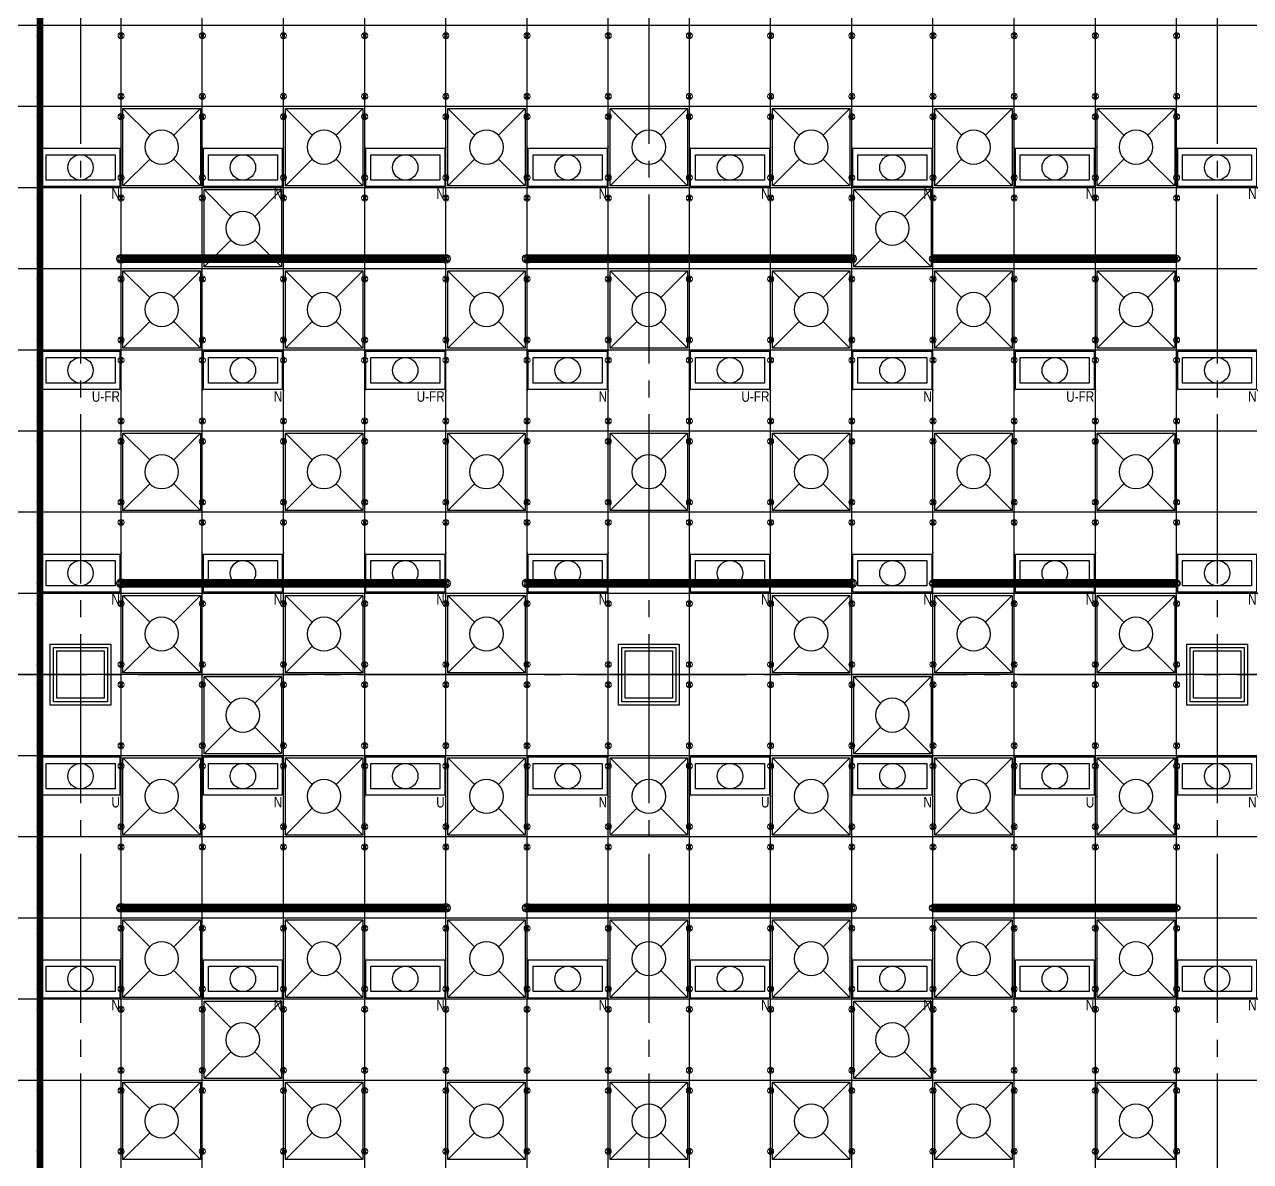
# Model space of a CAD drawing. Extents: x -17313 to 41501, y -1010 to 11880.
# Drawn here: x 15037 to 16849, y 5280 to 6961 of the extents above; entities that cross this region are included whole.
import ezdxf
from ezdxf.enums import TextEntityAlignment as Align

# ---------------------------------------------------------------- set-up
doc = ezdxf.new("R2010")
doc.units = 0
doc.header["$LTSCALE"] = 100
doc.linetypes.add('X-S-FAB-L10$0$COL-CEN-LIN', pattern=[3.25, 2.5, -0.25, 0.25, -0.25])
for name, color, linetype in [('0-xref', 8, 'Continuous'), ('188K-SM-03-F10-ARCH-CEIL-Y2257103$0$K-CEIL-4.2', 8, 'Continuous'), ('188K-SM-03-F10-ARCH-CEIL-Y2257103$0$K-CEIL-4.2-AREA', 8, 'Continuous'), ('188K-SM-03-F10-ARCH-PA-Y2257103$0$K-P1S-4.2-單抗', 53, 'Continuous'), ('188K-SM-06-F10-ELEC-LIGHT-Y2257103$0$E-LIGHT(W)-N', 253, 'Continuous'), ('188K-SM-06-F10-ELEC-LIGHT-Y2257103$0$E-LIGHT(W)-U FR', 253, 'Continuous'), ('188K-SM-06-F10-ELEC-LIGHT-Y2257103$0$E-LIGHT(W)-U XLPE', 253, 'Continuous'), ('188K-SM-06-F10-HVAC-FFU-Y2257103$0$AC-FFU-ULPA', 254, 'Continuous'), ('188K-SM-07-F15-ARCH-CATW-Y2257103$0$K-Divider 上-2.7', 80, 'Continuous'), ('188K-SM-07-F15-ARCH-CATW-Y2257103$0$K-安全母索', 6, 'Continuous'), ('X-S-FAB-L10$0$0-DIM-TXT', 8, 'Continuous'), ('X-S-FAB-L10$0$BLOCK', 8, 'Continuous'), ('X-S-FAB-L10$0$CCL', 8, 'X-S-FAB-L10$0$COL-CEN-LIN'), ('X-S-FAB-L10$0$COL-S', 8, 'Continuous')]:
    doc.layers.add(name, color=color, linetype=linetype)
doc.layers.add('188K-SM-03-F10-ARCH-CEIL-Y2257103$0$K-吊點-標準', color=8, linetype='Continuous', lineweight=9)
doc.layers.add('188K-SM-06-F10-ELEC-LIGHT-Y2257103$0$Defpoints-CAS', color=253, linetype='Continuous', plot=False)
doc.styles.add('188K-SM-06-F10-ELEC-LIGHT-Y2257103$0$Standard', font='arial.ttf')
doc.styles.add('X-S-FAB-L10$0$CHINA', font='simplex.shx', dxfattribs={"width": 0.75, "bigfont": 'chineset.shx'})
doc.styles.add('X-S-FAB-L10$0$Standard', font='', dxfattribs={"width": 0.8})
doc.styles.add('X-S-FAB-L10$0$TG_NOTE_TEXT', font='simplex.shx', dxfattribs={"width": 0.75, "bigfont": 'chineset.shx'})
doc.styles.get('X-S-FAB-L10$0$Standard').set_extended_font_data('Microsoft JhengHei')

# ---------------------------------------------------------------- blocks, each defined once
blk = doc.blocks.new('X-S-FAB-L10$0$FAB2-L05')
at = {"layer": 'X-S-FAB-L10$0$CCL'}
for p, q in [((-11040, 11005), (-11040, 0)), ((-10200, 11005), (-10200, 0)), ((-9360, 11005), (-9360, 0)), ((-26880, 6720), (1210, 6720))]:
    blk.add_line(p, q, dxfattribs=at)
at = {"layer": 'X-S-FAB-L10$0$COL-S'}
for points in [[(-11075, 6755), (-11005, 6755), (-11005, 6685), (-11075, 6685)], [(-10235, 6755), (-10165, 6755), (-10165, 6685), (-10235, 6685)], [(-9395, 6755), (-9325, 6755), (-9325, 6685), (-9395, 6685)]]:
    blk.add_lwpolyline(points, close=True, dxfattribs=at)
blk = doc.blocks.new('X-S-FAB-L10')
at = {"layer": 'X-S-FAB-L10$0$COL-S'}
for p, q in [((15085, 6035), (15155, 6035)), ((15085, 5965), (15085, 6035)), ((15155, 6035), (15155, 5965)), ((15925, 6035), (15995, 6035)), ((15925, 5965), (15925, 6035)), ((15995, 6035), (15995, 5965)), ((16765, 6035), (16835, 6035)), ((16765, 5965), (16765, 6035)), ((16835, 6035), (16835, 5965)), ((15155, 5965), (15085, 5965)), ((15995, 5965), (15925, 5965)), ((16835, 5965), (16765, 5965))]:
    blk.add_line(p, q, dxfattribs=at)
at = {"layer": 'X-S-FAB-L10$0$BLOCK'}
blk.add_blockref('X-S-FAB-L10$0$FAB2-L05', (26160, -720), dxfattribs=at)
at = {"style": 'X-S-FAB-L10$0$TG_NOTE_TEXT', "width": 0.5, "flags": 1}
for p in [(7463.3, 9020), (18268.3, 8649), (11197.8, 4800.2), (16485.8, 4800.2), (25420.3, 2635), (13360, 320, 0), (7463.3, -33.3)]:
    blk.add_attdef('WH', text='', height=20, dxfattribs=at).set_placement(p, align=Align.BOTTOM_LEFT)
at = {"width": 0.5}
for style, p in [('X-S-FAB-L10$0$TG_NOTE_TEXT', (7585, 9020)), ('X-S-FAB-L10$0$TG_NOTE_TEXT', (18390, 8649)), ('X-S-FAB-L10$0$TG_NOTE_TEXT', (11117.5, 4813.5)), ('X-S-FAB-L10$0$TG_NOTE_TEXT', (16607.5, 4813.5)), ('X-S-FAB-L10$0$TG_NOTE_TEXT', (25350, 2635)), ('X-S-FAB-L10$0$Standard', (13129.4, 325, 0)), ('X-S-FAB-L10$0$TG_NOTE_TEXT', (7585, -20))]:
    blk.add_attdef('DESC', text='', height=10, dxfattribs=dict(at, style=style)).set_placement(p, align=Align.BOTTOM_LEFT)
for tag, style, p in [('TYPE', 'X-S-FAB-L10$0$TG_NOTE_TEXT', (7619.3, 9020)), ('NO', 'X-S-FAB-L10$0$TG_NOTE_TEXT', (7650.1, 9020)), ('TYPE', 'X-S-FAB-L10$0$TG_NOTE_TEXT', (18424.2, 8649)), ('NO', 'X-S-FAB-L10$0$TG_NOTE_TEXT', (18455, 8649)), ('NO', 'X-S-FAB-L10$0$TG_NOTE_TEXT', (11088.6, 4813.5)), ('TYPE', 'X-S-FAB-L10$0$TG_NOTE_TEXT', (11151.8, 4813.5)), ('TYPE', 'X-S-FAB-L10$0$TG_NOTE_TEXT', (16641.8, 4813.5)), ('NO', 'X-S-FAB-L10$0$TG_NOTE_TEXT', (16672.6, 4813.5)), ('NO', 'X-S-FAB-L10$0$TG_NOTE_TEXT', (25313, 2635)), ('TYPE', 'X-S-FAB-L10$0$TG_NOTE_TEXT', (25350, 2635)), ('NO', 'X-S-FAB-L10$0$Standard', (13100, 320, 0)), ('TYPE', 'X-S-FAB-L10$0$Standard', (13129.4, 320, 0)), ('TYPE', 'X-S-FAB-L10$0$TG_NOTE_TEXT', (7619.3, -20)), ('NO', 'X-S-FAB-L10$0$TG_NOTE_TEXT', (7650.1, -20))]:
    blk.add_attdef(tag, text='', height=10, dxfattribs=dict(at, style=style)).set_placement(p, align=Align.BOTTOM_RIGHT)
at = {"style": 'X-S-FAB-L10$0$TG_NOTE_TEXT', "width": 0.5, "flags": 1}
for rotation, p in [(180, (43, 7480)), (180, (943, 7480)), (90, (24310, 3717.8)), (270, (17080, 1711.7))]:
    blk.add_attdef('WH', text='', height=20, rotation=rotation, dxfattribs=at).set_placement(p, align=Align.BOTTOM_LEFT)
at = {"width": 0.5}
for rotation, style, p in [(180, 'X-S-FAB-L10$0$Standard', (317.6, 7480)), (180, 'X-S-FAB-L10$0$Standard', (1217.6, 7480)), (90, 'X-S-FAB-L10$0$TG_NOTE_TEXT', (24310, 3647.5)), (270, 'X-S-FAB-L10$0$TG_NOTE_TEXT', (17080, 1605))]:
    blk.add_attdef('DESC', text='', height=10, rotation=rotation, dxfattribs=dict(at, style=style)).set_placement(p, align=Align.BOTTOM_LEFT)
for tag, rotation, style, p in [('TYPE', 180, 'X-S-FAB-L10$0$Standard', (317.6, 7480)), ('NO', 180, 'X-S-FAB-L10$0$Standard', (347, 7480)), ('TYPE', 180, 'X-S-FAB-L10$0$Standard', (1217.6, 7480)), ('NO', 180, 'X-S-FAB-L10$0$Standard', (1247, 7480)), ('TYPE', 90, 'X-S-FAB-L10$0$TG_NOTE_TEXT', (24310, 3647.5)), ('NO', 90, 'X-S-FAB-L10$0$TG_NOTE_TEXT', (24310, 3610.5)), ('TYPE', 270, 'X-S-FAB-L10$0$TG_NOTE_TEXT', (17080, 1605)), ('NO', 270, 'X-S-FAB-L10$0$TG_NOTE_TEXT', (17080, 1573))]:
    blk.add_attdef(tag, text='', height=10, rotation=rotation, dxfattribs=dict(at, style=style)).set_placement(p, align=Align.BOTTOM_RIGHT)
at = {"layer": 'X-S-FAB-L10$0$0-DIM-TXT', "style": 'X-S-FAB-L10$0$CHINA', "width": 0.75}
for p in [(667.4, 7855.1, -2689.4), (22627.4, 6728.8), (25644.7, 6728.8), (24778.8, 5569.1), (1118.3, 4980), (417.8, 4594.6), (23874.8, 4355), (22927.4, 4330.1), (23749.9, 3901.4), (417.8, 3765.2), (1118.3, 3730), (417.8, 3115.8), (536.9, 2227.8), (16909, 1782.7), (888.4, 880.5), (16977.4, 750), (18878.8, 750), (25641.2, 553.2), (21364, 526.9)]:
    blk.add_attdef('HIG', text='', height=80, dxfattribs=at).set_placement(p, align=Align.MIDDLE_LEFT)
blk = doc.blocks.new('188K-SM-03-F10-ARCH-CEIL-Y2257103$0$A$C2CA95053')
h = blk.add_hatch(color=256)
edge = h.paths.add_edge_path()
edge.add_arc((0, 0), 0.5, 0, 360)
for p, q in [((3.2, 3.2), (-3.2, -3.2)), ((3.2, -3.2), (-3.2, 3.2))]:
    blk.add_line(p, q)
blk.add_lwpolyline([(-1.6, 2.5), (-1.6, -2.5), (1.6, -2.5), (1.6, 2.5)], close=True)
for radius in [4.5, 0.5]:
    blk.add_circle((0, 0), radius)
blk = doc.blocks.new('188K-SM-03-F10-ARCH-CEIL-Y2257103$0$天花板吊點-附調整片 - 3_8_螺桿吊架 100 mm 高調整片-V1-1FL')
blk.add_blockref('188K-SM-03-F10-ARCH-CEIL-Y2257103$0$A$C2CA95053', (0, 0))
blk = doc.blocks.new('188K-SM-03-F10-ARCH-CEIL-Y2257103')
at = {"layer": '188K-SM-03-F10-ARCH-CEIL-Y2257103$0$K-CEIL-4.2'}
for p, q in [((15060, 312.7), (15060, 8632.2)), ((15180, 312.7), (15180, 8632.2)), ((15300, 312.7), (15300, 8632.2)), ((15420, 312.7), (15420, 8632.2)), ((15540, 312.7), (15540, 8632.2)), ((15660, 312.7), (15660, 8632.2)), ((15780, 312.7), (15780, 8632.2)), ((15900, 312.7), (15900, 8632.2)), ((16020, 4843.5), (16020, 8632.2)), ((16140, 4843.5), (16140, 8632.2)), ((16260, 4843.5), (16260, 8632.2)), ((16380, 4843.5), (16380, 8632.2)), ((16500, 4843.5), (16500, 8632.2)), ((16620, 4843.5), (16620, 8632.2)), ((16740, 312.7), (16740, 8632.2)), ((21180, 6960), (1847.7, 6960)), ((21180, 6840), (1847.7, 6840)), ((21180, 6720), (1847.7, 6720)), ((21180, 6600), (1847.7, 6600)), ((21180, 6480), (1847.7, 6480)), ((21180, 6360), (1847.7, 6360)), ((21180, 6240), (1847.7, 6240)), ((21181.7, 6120), (1847.7, 6120)), ((21180, 6000), (1847.7, 6000)), ((24297.2, 5880), (1847.7, 5880)), ((24297.2, 5760), (1847.7, 5760)), ((24297.2, 5640), (1847.7, 5640)), ((23572.2, 5520), (1847.7, 5520)), ((23572.2, 5400), (1847.7, 5400))]:
    blk.add_line(p, q, dxfattribs=at)
at = {"layer": '188K-SM-03-F10-ARCH-CEIL-Y2257103$0$K-CEIL-4.2-AREA'}
for points in [[(15085, 6035), (15155, 6035), (15155, 5965), (15085, 5965)], [(15925, 6035), (15995, 6035), (15995, 5965), (15925, 5965)], [(16765, 6035), (16835, 6035), (16835, 5965), (16765, 5965)]]:
    blk.add_lwpolyline(points, close=True, dxfattribs=at)
at = {"layer": '188K-SM-03-F10-ARCH-CEIL-Y2257103$0$K-吊點-標準', "color": 170, "lineweight": 18, "rotation": 179.9999999999997}
for p in [(15060, 6945), (15180, 6945), (15300, 6945), (15420, 6945), (15540, 6945), (15660, 6945), (15780, 6945), (15900, 6945), (16020, 6945), (16140, 6945), (16260, 6945), (16380, 6945), (16500, 6945), (16620, 6945), (16740, 6945), (15060, 6855), (15180, 6855), (15300, 6855), (15420, 6855), (15540, 6855), (15660, 6855), (15780, 6855), (15900, 6855), (16020, 6855), (16140, 6855), (16260, 6855), (16380, 6855), (16500, 6855), (16620, 6855), (16740, 6855), (15060, 6825), (15180, 6825), (15300, 6825), (15420, 6825), (15540, 6825), (15660, 6825), (15780, 6825), (15900, 6825), (16020, 6825), (16140, 6825), (16260, 6825), (16380, 6825), (16500, 6825), (16620, 6825), (16740, 6825), (15060, 6735), (15180, 6735), (15300, 6735), (15420, 6735), (15540, 6735), (15660, 6735), (15780, 6735), (15900, 6735), (16020, 6735), (16140, 6735), (16260, 6735), (16380, 6735), (16500, 6735), (16620, 6735), (16740, 6735), (15060, 6705), (15180, 6705), (15300, 6705), (15420, 6705), (15540, 6705), (15660, 6705), (15780, 6705), (15900, 6705), (16020, 6705), (16140, 6705), (16260, 6705), (16380, 6705), (16500, 6705), (16620, 6705), (16740, 6705), (15060, 6615), (15180, 6615), (15300, 6615), (15420, 6615), (15540, 6615), (15660, 6615), (15780, 6615), (15900, 6615), (16020, 6615), (16140, 6615), (16260, 6615), (16380, 6615), (16500, 6615), (16620, 6615), (16740, 6615), (15060, 6585), (15180, 6585), (15300, 6585), (15420, 6585), (15540, 6585), (15660, 6585), (15780, 6585), (15900, 6585), (16020, 6585), (16140, 6585), (16260, 6585), (16380, 6585), (16500, 6585), (16620, 6585), (16740, 6585), (15060, 6495), (15180, 6495), (15300, 6495), (15420, 6495), (15540, 6495), (15660, 6495), (15780, 6495), (15900, 6495), (16020, 6495), (16140, 6495), (16260, 6495), (16380, 6495), (16500, 6495), (16620, 6495), (16740, 6495), (15060, 6465), (15180, 6465), (15300, 6465), (15420, 6465), (15540, 6465), (15660, 6465), (15780, 6465), (15900, 6465), (16020, 6465), (16140, 6465), (16260, 6465), (16380, 6465), (16500, 6465), (16620, 6465), (16740, 6465), (15060, 6375), (15180, 6375), (15300, 6375), (15420, 6375), (15540, 6375), (15660, 6375), (15780, 6375), (15900, 6375), (16020, 6375), (16140, 6375), (16260, 6375), (16380, 6375), (16500, 6375), (16620, 6375), (16740, 6375), (15060, 6345), (15180, 6345), (15300, 6345), (15420, 6345), (15540, 6345), (15660, 6345), (15780, 6345), (15900, 6345), (16020, 6345), (16140, 6345), (16260, 6345), (16380, 6345), (16500, 6345), (16620, 6345), (16740, 6345), (15060, 6255), (15180, 6255), (15300, 6255), (15420, 6255), (15540, 6255), (15660, 6255), (15780, 6255), (15900, 6255), (16020, 6255), (16140, 6255), (16260, 6255), (16380, 6255), (16500, 6255), (16620, 6255), (16740, 6255), (15060, 6225), (15180, 6225), (15300, 6225), (15420, 6225), (15540, 6225), (15660, 6225), (15780, 6225), (15900, 6225), (16020, 6225), (16140, 6225), (16260, 6225), (16380, 6225), (16500, 6225), (16620, 6225), (16740, 6225), (15060, 6135), (15180, 6135), (15300, 6135), (15420, 6135), (15540, 6135), (15660, 6135), (15780, 6135), (15900, 6135), (16020, 6135), (16140, 6135), (16260, 6135), (16380, 6135), (16500, 6135), (16620, 6135), (16740, 6135), (15060, 6105), (15180, 6105), (15300, 6105), (15420, 6105), (15540, 6105), (15660, 6105), (15780, 6105), (15900, 6105), (16020, 6105), (16140, 6105), (16260, 6105), (16380, 6105), (16500, 6105), (16620, 6105), (16740, 6105), (15060, 6015), (15180, 6015), (15300, 6015), (15420, 6015), (15540, 6015), (15660, 6015), (15780, 6015), (15900, 6015), (16020, 6015), (16140, 6015), (16260, 6015), (16380, 6015), (16500, 6015), (16620, 6015), (16740, 6015), (15060, 5985), (15180, 5985), (15300, 5985), (15420, 5985), (15540, 5985), (15660, 5985), (15780, 5985), (15900, 5985), (16020, 5985), (16140, 5985), (16260, 5985), (16380, 5985), (16500, 5985), (16620, 5985), (16740, 5985), (15060, 5895), (15180, 5895), (15300, 5895), (15420, 5895), (15540, 5895), (15660, 5895), (15780, 5895), (15900, 5895), (16020, 5895), (16140, 5895), (16260, 5895), (16380, 5895), (16500, 5895), (16620, 5895), (16740, 5895), (15060, 5865), (15180, 5865), (15300, 5865), (15420, 5865), (15540, 5865), (15660, 5865), (15780, 5865), (15900, 5865), (16020, 5865), (16140, 5865), (16260, 5865), (16380, 5865), (16500, 5865), (16620, 5865), (16740, 5865), (15060, 5775), (15180, 5775), (15300, 5775), (15420, 5775), (15540, 5775), (15660, 5775), (15780, 5775), (15900, 5775), (16020, 5775), (16140, 5775), (16260, 5775), (16380, 5775), (16500, 5775), (16620, 5775), (16740, 5775), (15060, 5745), (15180, 5745), (15300, 5745), (15420, 5745), (15540, 5745), (15660, 5745), (15780, 5745), (15900, 5745), (16020, 5745), (16140, 5745), (16260, 5745), (16380, 5745), (16500, 5745), (16620, 5745), (16740, 5745), (15060, 5655), (15180, 5655), (15300, 5655), (15420, 5655), (15540, 5655), (15660, 5655), (15780, 5655), (15900, 5655), (16020, 5655), (16140, 5655), (16260, 5655), (16380, 5655), (16500, 5655), (16620, 5655), (16740, 5655), (15060, 5625), (15180, 5625), (15300, 5625), (15420, 5625), (15540, 5625), (15660, 5625), (15780, 5625), (15900, 5625), (16020, 5625), (16140, 5625), (16260, 5625), (16380, 5625), (16500, 5625), (16620, 5625), (16740, 5625), (15060, 5535), (15180, 5535), (15300, 5535), (15420, 5535), (15540, 5535), (15660, 5535), (15780, 5535), (15900, 5535), (16020, 5535), (16140, 5535), (16260, 5535), (16380, 5535), (16500, 5535), (16620, 5535), (16740, 5535), (15060, 5505), (15180, 5505), (15300, 5505), (15420, 5505), (15540, 5505), (15660, 5505), (15780, 5505), (15900, 5505), (16020, 5505), (16140, 5505), (16260, 5505), (16380, 5505), (16500, 5505), (16620, 5505), (16740, 5505), (15060, 5415), (15180, 5415), (15300, 5415), (15420, 5415), (15540, 5415), (15660, 5415), (15780, 5415), (15900, 5415), (16020, 5415), (16140, 5415), (16260, 5415), (16380, 5415), (16500, 5415), (16620, 5415), (16740, 5415), (15060, 5385), (15180, 5385), (15300, 5385), (15420, 5385), (15540, 5385), (15660, 5385), (15780, 5385), (15900, 5385), (16020, 5385), (16140, 5385), (16260, 5385), (16380, 5385), (16500, 5385), (16620, 5385), (16740, 5385), (15060, 5295), (15180, 5295), (15300, 5295), (15420, 5295), (15540, 5295), (15660, 5295), (15780, 5295), (15900, 5295), (16020, 5295), (16140, 5295), (16260, 5295), (16380, 5295), (16500, 5295), (16620, 5295), (16740, 5295)]:
    blk.add_blockref('188K-SM-03-F10-ARCH-CEIL-Y2257103$0$天花板吊點-附調整片 - 3_8_螺桿吊架 100 mm 高調整片-V1-1FL', p, dxfattribs=at)
blk = doc.blocks.new('188K-SM-06-F10-HVAC-FFU-Y2257103$0$H-FU-U-12x12')
for p, q in [((423, 777), (28, 1172)), ((777, 777), (1172, 1172)), ((28, 28), (423, 423)), ((1172, 28), (777, 423))]:
    blk.add_line(p, q)
blk.add_lwpolyline([(1172, 28), (1172, 1172), (28, 1172), (28, 28)], close=True)
blk.add_circle((600, 600), 250)
blk = doc.blocks.new('188K-SM-06-F10-HVAC-FFU-Y2257103')
at = {"layer": '188K-SM-06-F10-HVAC-FFU-Y2257103$0$AC-FFU-ULPA', "xscale": -0.09999999999999432, "yscale": 0.09999999999999432, "zscale": 0.09999999999999432}
for p in [(15300, 6720), (15540, 6720), (15780, 6720), (16020, 6720), (16260, 6720), (16500, 6720), (16740, 6720), (15420, 6600), (16380, 6600), (15300, 6480), (15540, 6480), (15780, 6480), (16020, 6480), (16260, 6480), (16500, 6480), (16740, 6480), (15300, 6240), (15540, 6240), (15780, 6240), (16020, 6240), (16260, 6240), (16500, 6240), (16740, 6240), (15300, 6000), (15540, 6000), (15780, 6000), (16260, 6000), (16500, 6000), (16740, 6000), (15420, 5880), (16380, 5880), (15300, 5760), (15540, 5760), (15780, 5760), (16020, 5760), (16260, 5760), (16500, 5760), (16740, 5760), (15300, 5520), (15540, 5520), (15780, 5520), (16020, 5520), (16260, 5520), (16500, 5520), (16740, 5520), (15420, 5400), (16380, 5400), (15300, 5280), (15540, 5280), (15780, 5280), (16020, 5280), (16260, 5280), (16500, 5280), (16740, 5280)]:
    blk.add_blockref('188K-SM-06-F10-HVAC-FFU-Y2257103$0$H-FU-U-12x12', p, dxfattribs=at)
blk = doc.blocks.new('*U267')
for points in [[(-58.3, -28.3), (-58.3, 28.3), (58.3, 28.3), (58.3, -28.3)], [(-51, -18.8), (-51, 18.8), (51, 18.8), (51, -18.8)]]:
    blk.add_lwpolyline(points, close=True)
blk.add_circle((0, 0), 18.8)
at = {"layer": '188K-SM-06-F10-ELEC-LIGHT-Y2257103$0$Defpoints-CAS'}
for p in [(-60, 30), (60, 30), (-60, -30), (60, -30)]:
    blk.add_point(p, dxfattribs=at)
at = {"style": '188K-SM-06-F10-ELEC-LIGHT-Y2257103$0$Standard', "width": 0.8}
blk.add_text('N', height=15.5, dxfattribs=at).set_placement((58.3, -38.7), align=Align.MIDDLE_RIGHT)
blk = doc.blocks.new('*U258')
for points in [[(-58.3, -28.3), (-58.3, 28.3), (58.3, 28.3), (58.3, -28.3)], [(-51, -18.8), (-51, 18.8), (51, 18.8), (51, -18.8)]]:
    blk.add_lwpolyline(points, close=True)
blk.add_circle((0, 0), 18.8)
at = {"layer": '188K-SM-06-F10-ELEC-LIGHT-Y2257103$0$Defpoints-CAS'}
for p in [(-60, 30), (60, 30), (-60, -30), (60, -30)]:
    blk.add_point(p, dxfattribs=at)
at = {"style": '188K-SM-06-F10-ELEC-LIGHT-Y2257103$0$Standard', "width": 0.8}
blk.add_text('U-FR', height=15.53, dxfattribs=at).set_placement((58.3, -38.7), align=Align.MIDDLE_RIGHT)
blk = doc.blocks.new('*U266')
for points in [[(-58.3, -28.3), (-58.3, 28.3), (58.3, 28.3), (58.3, -28.3)], [(-51, -18.8), (-51, 18.8), (51, 18.8), (51, -18.8)]]:
    blk.add_lwpolyline(points, close=True)
blk.add_circle((0, 0), 18.8)
at = {"layer": '188K-SM-06-F10-ELEC-LIGHT-Y2257103$0$Defpoints-CAS'}
for p in [(-60, 30), (60, 30), (-60, -30), (60, -30)]:
    blk.add_point(p, dxfattribs=at)
at = {"style": '188K-SM-06-F10-ELEC-LIGHT-Y2257103$0$Standard', "width": 0.8}
blk.add_text('U', height=15.5, dxfattribs=at).set_placement((58.3, -38.7), align=Align.MIDDLE_RIGHT)
blk = doc.blocks.new('188K-SM-06-F10-ELEC-LIGHT-Y2257103')
at = {"layer": '188K-SM-06-F10-ELEC-LIGHT-Y2257103$0$E-LIGHT(W)-N'}
for p in [(15120, 6750), (15360, 6750), (15600, 6750), (15840, 6750), (16080, 6750), (16320, 6750), (16560, 6750), (16800, 6750), (15360, 6450), (15840, 6450), (16320, 6450), (16800, 6450), (15120, 6150), (15360, 6150), (15600, 6150), (15840, 6150), (16080, 6150), (16320, 6150), (16560, 6150), (16800, 6150), (15360, 5850), (15840, 5850), (16320, 5850), (16800, 5850), (15120, 5550), (15360, 5550), (15600, 5550), (15840, 5550), (16080, 5550), (16320, 5550), (16560, 5550), (16800, 5550)]:
    blk.add_blockref('*U267', p, dxfattribs=at)
at = {"layer": '188K-SM-06-F10-ELEC-LIGHT-Y2257103$0$E-LIGHT(W)-U FR'}
for p in [(15120, 6450), (15600, 6450), (16080, 6450), (16560, 6450)]:
    blk.add_blockref('*U258', p, dxfattribs=at)
at = {"layer": '188K-SM-06-F10-ELEC-LIGHT-Y2257103$0$E-LIGHT(W)-U XLPE'}
for p in [(15120, 5850), (15600, 5850), (16080, 5850), (16560, 5850)]:
    blk.add_blockref('*U266', p, dxfattribs=at)
blk = doc.blocks.new('188K-SM-03-F10-ARCH-PA-Y2257103')
at = {"layer": '188K-SM-03-F10-ARCH-PA-Y2257103$0$K-P1S-4.2-單抗'}
for points in [[(15075, 6045), (15165, 6045), (15165, 5955), (15075, 5955)], [(15080, 6040), (15160, 6040), (15160, 5960), (15080, 5960)], [(15915, 6045), (16005, 6045), (16005, 5955), (15915, 5955)], [(15920, 6040), (16000, 6040), (16000, 5960), (15920, 5960)], [(16755, 6045), (16845, 6045), (16845, 5955), (16755, 5955)], [(16760, 6040), (16840, 6040), (16840, 5960), (16760, 5960)]]:
    blk.add_lwpolyline(points, close=True, dxfattribs=at)
blk = doc.blocks.new('188K-SM-07-F15-ARCH-CATW-Y2257103$0$母索-4.8')
at = {"const_width": 13}
blk.add_lwpolyline([(0, 0), (480, 0)], dxfattribs=at)
for centre in [(0, 0), (480, 0)]:
    blk.add_circle(centre, 6.5)
blk = doc.blocks.new('188K-SM-07-F15-ARCH-CATW-Y2257103$0$母索-3.6')
at = {"const_width": 13}
blk.add_lwpolyline([(0, 0), (0, 360)], dxfattribs=at)
for centre in [(0, 360, 0), (0, 0)]:
    blk.add_circle(centre, 5)
blk = doc.blocks.new('188K-SM-07-F15-ARCH-CATW-Y2257103')
at = {"layer": '188K-SM-07-F15-ARCH-CATW-Y2257103$0$K-Divider 上-2.7', "const_width": 10}
blk.add_lwpolyline([(15060, 315), (15060, 8632.2)], dxfattribs=at)
at = {"layer": '188K-SM-07-F15-ARCH-CATW-Y2257103$0$K-安全母索'}
for p in [(15180, 6615), (15780, 6615), (15180, 6135), (15780, 6135), (15180, 5655), (15780, 5655)]:
    blk.add_blockref('188K-SM-07-F15-ARCH-CATW-Y2257103$0$母索-4.8', p, dxfattribs=at)
at = {"layer": '188K-SM-07-F15-ARCH-CATW-Y2257103$0$K-安全母索', "rotation": 270}
for p in [(16380, 6615), (16380, 6135), (16380, 5655)]:
    blk.add_blockref('188K-SM-07-F15-ARCH-CATW-Y2257103$0$母索-3.6', p, dxfattribs=at)

msp = doc.modelspace()

# ---------------------------------------------------------------- block references
at = {"layer": '0-xref'}
for name in ['X-S-FAB-L10', '188K-SM-06-F10-ELEC-LIGHT-Y2257103', '188K-SM-03-F10-ARCH-PA-Y2257103', '188K-SM-03-F10-ARCH-CEIL-Y2257103', '188K-SM-07-F15-ARCH-CATW-Y2257103', '188K-SM-06-F10-HVAC-FFU-Y2257103']:
    msp.add_blockref(name, (0, 0), dxfattribs=at)

doc.saveas('drawing.dxf')
